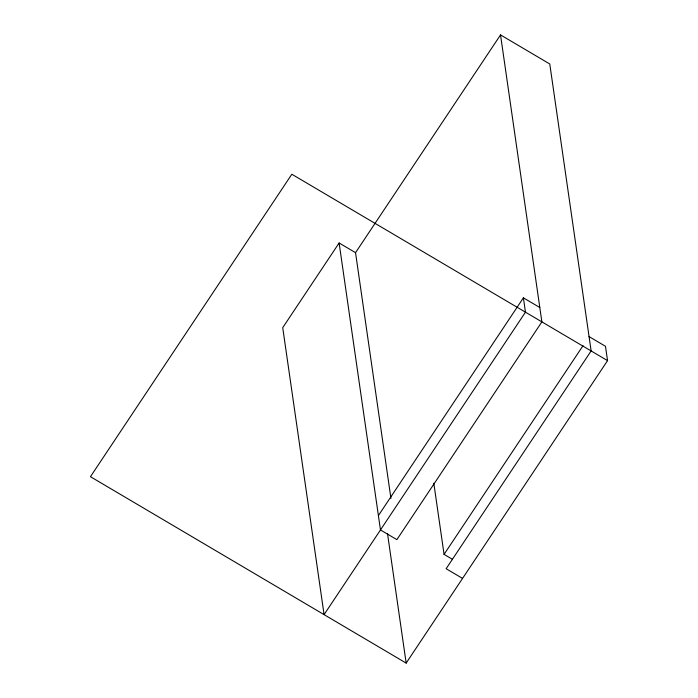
<?xml version="1.0" encoding="UTF-8"?>
<svg xmlns="http://www.w3.org/2000/svg" width="698" height="698" viewBox="0 0 698 698"><rect width="100%" height="100%" fill="white"/><g stroke="black" fill="none" stroke-linecap="round" stroke-linejoin="round"><path stroke-width="1.05" d="M390.932 498.355L355.535 252.667L339.115 242.974L282.725 327.667L324.081 614.633L525.463 312.181L523.395 297.828L539.807 307.521M355.535 252.667L500.527 34.9L549.771 63.98L591.127 350.946L446.135 568.722L462.556 578.415M378.403 515.595L523.395 297.828M452.278 559.22L444.068 554.369L583.022 345.676M607.548 360.639L291.834 174.238L90.452 476.699L406.166 663.1L607.548 360.639L605.48 346.295L589.06 336.602M500.527 34.9L541.875 321.874L396.883 539.641L380.471 529.948L339.115 242.974M433.816 483.252L444.068 554.369M387.512 533.638L406.166 663.1"/></g></svg>
